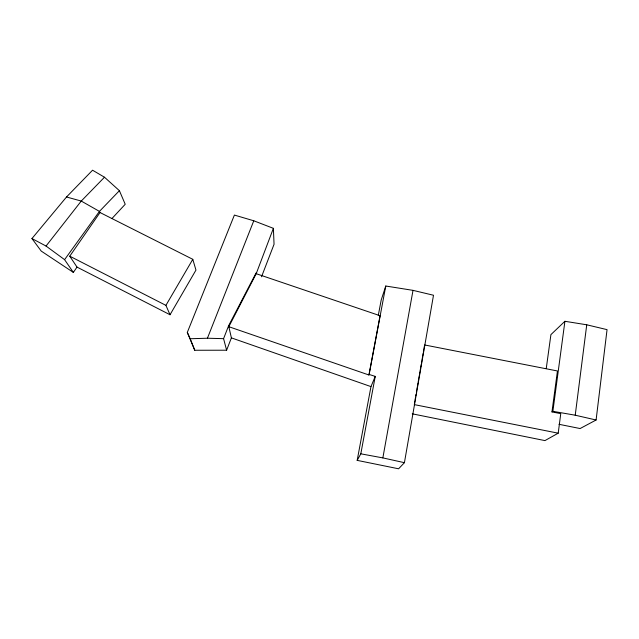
<?xml version="1.0" encoding="UTF-8"?>
<svg xmlns="http://www.w3.org/2000/svg" width="639" height="639" viewBox="0 0 639 639"><rect width="100%" height="100%" fill="white"/><g stroke="black" fill="none" stroke-linecap="round" stroke-linejoin="round"><path stroke-width="0.96" d="M558.989 424.296L580.108 428.545L596.099 419.999L607.05 329.644L586.738 324.796L564.916 321.289L550.914 334.62L546.241 368.607M596.099 419.999L575.228 415.206L586.738 324.796M412.251 413.824L544.955 440.598L558.206 433.178L560.762 413.641L551.968 411.907L557.44 370.971L424.608 344.964M551.968 411.907L552.871 411.316L564.916 321.289M414.415 403.656L414.911 400.813M415.078 399.87L415.406 397.977M415.733 396.092L416.061 394.207M416.388 392.322L416.716 390.437M416.876 389.502L417.363 386.683M417.531 385.74L418.018 382.937M418.178 381.994L418.665 379.191M418.825 378.256L419.312 375.46M419.472 374.526L419.959 371.73M420.119 370.804L420.606 368.016M420.766 367.09L421.245 364.31M421.413 363.383L421.892 360.604M422.052 359.685L422.531 356.913M422.691 355.987L423.17 353.231M423.33 352.305L423.809 349.549M423.969 348.63L424.448 345.883M385.78 286.024L369.134 374.446L375.245 376.395L370.971 386.611L357.177 460.368L398.592 468.794L404.423 462.676L433.498 295.242L413.01 290.362L385.78 286.024L381.179 300.098L378.288 315.394M404.423 462.676L382.857 457.899L413.01 290.362M357.177 460.368L360.811 453.818L375.245 376.395M256.207 273.7L228.826 326.697L368.927 374.997L380.077 315.73L256.207 273.7L273.388 228.339L253.779 220.782L234.393 215.071L187.307 332.408L194.767 350.26L226.613 350.212L231.398 337.871L228.61 325.762L256.127 272.869M261.519 276.791L274.051 244.29L273.388 228.339M368.927 374.997L369.134 374.446M226.613 350.212L223.578 338.662L228.61 325.762M187.307 332.408L190.174 338.742L207.427 338.231L253.779 220.782M77.007 267.094L170.03 314.747L195.957 270.097L192.794 259.322L100.019 212.531L99.444 211.397L81.257 201.061L66.52 196.988L31.95 238.555L41.231 251.087L73.357 272.406L77.007 267.094L69.755 256.183L100.019 212.531M170.03 314.747L165.916 305.37L192.794 259.322M73.357 272.406L64.587 259.658L99.444 211.397L119.397 190.678L104.484 177.219L92.559 170.206L66.52 196.988M31.95 238.555L46.04 246.039L81.257 201.061L104.484 177.219M112.16 218.306L125.22 204.264L119.397 190.678M207.427 338.231L223.578 338.662M552.871 411.316L575.228 415.206M360.811 453.818L382.857 457.899M414.256 404.607L558.206 433.178M231.398 337.871L370.971 386.611M69.755 256.183L165.916 305.37M46.04 246.039L64.587 259.658M190.174 338.742L194.767 350.26"/></g></svg>
